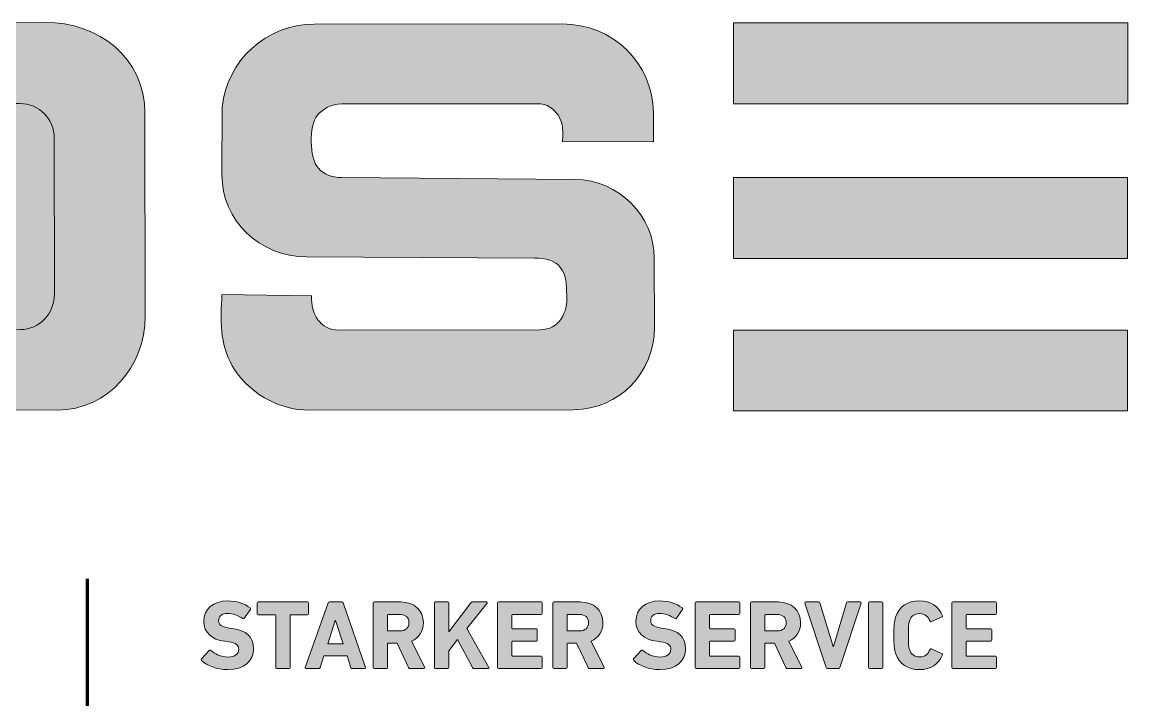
# Model space of a CAD drawing. Header units: millimetres. Extents: x -131 to 438, y 204 to 308.
# Drawn here: x 153.4 to 292.9, y 203.9 to 290.2 of the extents above; entities that cross this region are included whole.
import ezdxf

# ---------------------------------------------------------------- set-up
doc = ezdxf.new("R2010")
doc.units = ezdxf.units.MM
doc.header["$MEASUREMENT"] = 0
doc.layers.add('Ebene 1', color=7, linetype='Continuous', lineweight=0)

# ---------------------------------------------------------------- blocks, each defined once
blk = doc.blocks.new('Block_2')
at = {"layer": 'Ebene 1', "true_color": 0xfc6f07, "transparency": 33554687}
h = blk.add_hatch(color=30, dxfattribs=at)
h.dxf.hatch_style = 2
h.paths.add_polyline_path([(243.13, 290.08), (292.86, 290.07), (292.86, 279.83), (243.13, 279.84)])
h = blk.add_hatch(color=30, dxfattribs=at)
h.dxf.hatch_style = 2
h.paths.add_polyline_path([(243.12, 270.58), (292.82, 270.58), (292.82, 260.36), (243.12, 260.36)])
h = blk.add_hatch(color=30, dxfattribs=at)
h.dxf.hatch_style = 2
h.paths.add_polyline_path([(243.13, 251.31), (292.83, 251.3), (292.82, 241.13), (243.13, 241.14)])
at = {"layer": 'Ebene 1'}
for points in [[(243.13, 290.08), (292.86, 290.07), (292.86, 279.83), (243.13, 279.84)], [(243.12, 270.58), (292.82, 270.58), (292.82, 260.36), (243.12, 260.36)], [(243.13, 251.31), (292.83, 251.3), (292.82, 241.13), (243.13, 241.14)]]:
    blk.add_lwpolyline(points, close=True, dxfattribs=at)
blk = doc.blocks.new('Block_1')
at = {"layer": 'Ebene 1', "true_color": 0x0e1215, "transparency": 33554687}
h = blk.add_hatch(color=168, dxfattribs=at)
h.dxf.hatch_style = 2
edge = h.paths.add_edge_path()
edge.add_spline(control_points=[(157.45, 255.9), (157.45, 255.9), (157.44, 275.53), (157.44, 275.53), (157.44, 277.93), (155.57, 279.89), (153.09, 279.89), (153.09, 279.89), (126.29, 279.88), (126.29, 279.88), (124.32, 279.88), (122.12, 278.2), (122.11, 276.23), (122.11, 276.23), (122.04, 255.74), (122.04, 255.74), (122.03, 253.58), (123.58, 251.43), (125.99, 251.43), (125.99, 251.43), (153.16, 251.38), (153.16, 251.38), (155.59, 251.38), (157.46, 253.43), (157.45, 255.9)], knot_values=[0, 0, 0, 0, 1, 1, 1, 2, 2, 2, 3, 3, 3, 4, 4, 4, 5, 5, 5, 6, 6, 6, 7, 7, 7, 8, 8, 8, 8], degree=3, periodic=0)
edge = h.paths.add_edge_path()
edge.add_spline(control_points=[(168.91, 253.06), (168.92, 246.75), (164.2, 241.24), (157.84, 241.24), (157.84, 241.24), (121.91, 241.27), (121.91, 241.27), (115.83, 241.27), (110.74, 246.48), (110.72, 252.37), (110.72, 252.37), (110.66, 278.2), (110.66, 278.2), (110.64, 284.49), (115.61, 289.9), (122.1, 289.94), (122.1, 289.94), (156.26, 290.12), (156.26, 290.12), (163.03, 290.15), (168.86, 285.66), (168.87, 278.66), (168.87, 278.66), (168.91, 253.06), (168.91, 253.06)], knot_values=[0, 0, 0, 0, 1, 1, 1, 2, 2, 2, 3, 3, 3, 4, 4, 4, 5, 5, 5, 6, 6, 6, 7, 7, 7, 8, 8, 8, 8], degree=3, periodic=0)
h = blk.add_hatch(color=168, dxfattribs=at)
h.dxf.hatch_style = 2
edge = h.paths.add_edge_path()
edge.add_spline(control_points=[(233.14, 251.61), (233.15, 246), (228.72, 241.29), (222.95, 241.28), (222.95, 241.28), (189.64, 241.22), (189.64, 241.22), (185.6, 241.21), (181.8, 243.53), (179.89, 246.82), (178.28, 249.61), (178.41, 252.61), (178.59, 255.79), (178.59, 255.79), (189.9, 255.63), (189.9, 255.63), (189.78, 253.36), (190.97, 251.32), (193.34, 251.32), (193.34, 251.32), (218.69, 251.36), (218.69, 251.36), (221.2, 251.36), (222.22, 253.57), (222.08, 255.75), (222, 257.05), (222.08, 258.17), (221.31, 259.18), (220.59, 260.11), (219.45, 260.4), (218, 260.4), (218, 260.4), (189.25, 260.55), (189.25, 260.55), (183.34, 260.58), (178.56, 265.11), (178.59, 270.92), (178.59, 270.92), (178.63, 279.45), (178.63, 279.45), (179.17, 285.23), (184.15, 289.9), (190.21, 289.91), (190.21, 289.91), (221.49, 289.93), (221.49, 289.93), (227.93, 289.94), (232.98, 284.88), (233.02, 278.73), (233.02, 278.73), (233.04, 275.04), (233.04, 275.04), (233.04, 275.04), (221.49, 275.12), (221.49, 275.12), (222.01, 277.44), (220.78, 279.86), (218.38, 279.86), (218.38, 279.86), (193.69, 279.86), (193.69, 279.86), (192.38, 279.86), (191.23, 279.15), (190.61, 278.4), (189.55, 277.11), (189.58, 273.02), (190.75, 271.73), (191.42, 270.98), (192.43, 270.55), (193.7, 270.54), (193.7, 270.54), (223.14, 270.32), (223.14, 270.32), (228.65, 270.28), (233.12, 265.63), (233.12, 260.43), (233.12, 260.43), (233.14, 251.61), (233.14, 251.61)], knot_values=[0, 0, 0, 0, 1, 1, 1, 2, 2, 2, 3, 3, 3, 4, 4, 4, 5, 5, 5, 6, 6, 6, 7, 7, 7, 8, 8, 8, 9, 9, 9, 10, 10, 10, 11, 11, 11, 12, 12, 12, 13, 13, 13, 14, 14, 14, 15, 15, 15, 16, 16, 16, 17, 17, 17, 18, 18, 18, 19, 19, 19, 20, 20, 20, 21, 21, 21, 22, 22, 22, 23, 23, 23, 24, 24, 24, 25, 25, 25, 26, 26, 26, 26], degree=3, periodic=0)
at = {"layer": 'Ebene 1', "true_color": 0xfdfdfd, "transparency": 33554687}
h = blk.add_hatch(color=7, dxfattribs=at)
h.dxf.hatch_style = 2
edge = h.paths.add_edge_path()
edge.add_spline(control_points=[(157.45, 255.9), (157.46, 253.43), (155.59, 251.38), (153.16, 251.38), (153.16, 251.38), (125.99, 251.43), (125.99, 251.43), (123.58, 251.43), (122.03, 253.58), (122.04, 255.74), (122.04, 255.74), (122.11, 276.23), (122.11, 276.23), (122.12, 278.2), (124.32, 279.88), (126.29, 279.88), (126.29, 279.88), (153.09, 279.89), (153.09, 279.89), (155.57, 279.89), (157.44, 277.93), (157.44, 275.53), (157.44, 275.53), (157.45, 255.9), (157.45, 255.9)], knot_values=[0, 0, 0, 0, 1, 1, 1, 2, 2, 2, 3, 3, 3, 4, 4, 4, 5, 5, 5, 6, 6, 6, 7, 7, 7, 8, 8, 8, 8], degree=3, periodic=0)
at = {"layer": 'Ebene 1'}
for points, knots in [([(168.91, 253.06), (168.92, 246.75), (164.2, 241.24), (157.84, 241.24), (157.84, 241.24), (121.91, 241.27), (121.91, 241.27), (115.83, 241.27), (110.74, 246.48), (110.72, 252.37), (110.72, 252.37), (110.66, 278.2), (110.66, 278.2), (110.64, 284.49), (115.61, 289.9), (122.1, 289.94), (122.1, 289.94), (156.26, 290.12), (156.26, 290.12), (163.03, 290.15), (168.86, 285.66), (168.87, 278.66), (168.87, 278.66), (168.91, 253.06), (168.91, 253.06)], [0, 0, 0, 0, 1, 1, 1, 2, 2, 2, 3, 3, 3, 4, 4, 4, 5, 5, 5, 6, 6, 6, 7, 7, 7, 8, 8, 8, 8]), ([(233.14, 251.61), (233.15, 246), (228.72, 241.29), (222.95, 241.28), (222.95, 241.28), (189.64, 241.22), (189.64, 241.22), (185.6, 241.21), (181.8, 243.53), (179.89, 246.82), (178.28, 249.61), (178.41, 252.61), (178.59, 255.79), (178.59, 255.79), (189.9, 255.63), (189.9, 255.63), (189.78, 253.36), (190.97, 251.32), (193.34, 251.32), (193.34, 251.32), (218.69, 251.36), (218.69, 251.36), (221.2, 251.36), (222.22, 253.57), (222.08, 255.75), (222, 257.05), (222.08, 258.17), (221.31, 259.18), (220.59, 260.11), (219.45, 260.4), (218, 260.4), (218, 260.4), (189.25, 260.55), (189.25, 260.55), (183.34, 260.58), (178.56, 265.11), (178.59, 270.92), (178.59, 270.92), (178.63, 279.45), (178.63, 279.45), (179.17, 285.23), (184.15, 289.9), (190.21, 289.91), (190.21, 289.91), (221.49, 289.93), (221.49, 289.93), (227.93, 289.94), (232.98, 284.88), (233.02, 278.73), (233.02, 278.73), (233.04, 275.04), (233.04, 275.04), (233.04, 275.04), (221.49, 275.12), (221.49, 275.12), (222.01, 277.44), (220.78, 279.86), (218.38, 279.86), (218.38, 279.86), (193.69, 279.86), (193.69, 279.86), (192.38, 279.86), (191.23, 279.15), (190.61, 278.4), (189.55, 277.11), (189.58, 273.02), (190.75, 271.73), (191.42, 270.98), (192.43, 270.55), (193.7, 270.54), (193.7, 270.54), (223.14, 270.32), (223.14, 270.32), (228.65, 270.28), (233.12, 265.63), (233.12, 260.43), (233.12, 260.43), (233.14, 251.61), (233.14, 251.61)], [0, 0, 0, 0, 1, 1, 1, 2, 2, 2, 3, 3, 3, 4, 4, 4, 5, 5, 5, 6, 6, 6, 7, 7, 7, 8, 8, 8, 9, 9, 9, 10, 10, 10, 11, 11, 11, 12, 12, 12, 13, 13, 13, 14, 14, 14, 15, 15, 15, 16, 16, 16, 17, 17, 17, 18, 18, 18, 19, 19, 19, 20, 20, 20, 21, 21, 21, 22, 22, 22, 23, 23, 23, 24, 24, 24, 25, 25, 25, 26, 26, 26, 26]), ([(157.45, 255.9), (157.46, 253.43), (155.59, 251.38), (153.16, 251.38), (153.16, 251.38), (125.99, 251.43), (125.99, 251.43), (123.58, 251.43), (122.03, 253.58), (122.04, 255.74), (122.04, 255.74), (122.11, 276.23), (122.11, 276.23), (122.12, 278.2), (124.32, 279.88), (126.29, 279.88), (126.29, 279.88), (153.09, 279.89), (153.09, 279.89), (155.57, 279.89), (157.44, 277.93), (157.44, 275.53), (157.44, 275.53), (157.45, 255.9), (157.45, 255.9)], [0, 0, 0, 0, 1, 1, 1, 2, 2, 2, 3, 3, 3, 4, 4, 4, 5, 5, 5, 6, 6, 6, 7, 7, 7, 8, 8, 8, 8]), ([(157.45, 255.9), (157.45, 255.9), (157.44, 275.53), (157.44, 275.53), (157.44, 277.93), (155.57, 279.89), (153.09, 279.89), (153.09, 279.89), (126.29, 279.88), (126.29, 279.88), (124.32, 279.88), (122.12, 278.2), (122.11, 276.23), (122.11, 276.23), (122.04, 255.74), (122.04, 255.74), (122.03, 253.58), (123.58, 251.43), (125.99, 251.43), (125.99, 251.43), (153.16, 251.38), (153.16, 251.38), (155.59, 251.38), (157.46, 253.43), (157.45, 255.9)], [0, 0, 0, 0, 1, 1, 1, 2, 2, 2, 3, 3, 3, 4, 4, 4, 5, 5, 5, 6, 6, 6, 7, 7, 7, 8, 8, 8, 8])]:
    blk.add_open_spline(points, degree=3, knots=knots, dxfattribs=at)
blk.add_blockref('Block_2', (0, 0), dxfattribs=at)
blk = doc.blocks.new('Block_0')
at = {"layer": 'Ebene 1'}
blk.add_blockref('Block_1', (0, 0), dxfattribs=at)
blk = doc.blocks.new('Block_9')
at = {"layer": 'Ebene 1', "true_color": 0x000000, "transparency": 33554687}
h = blk.add_hatch(color=18, dxfattribs=at)
h.dxf.hatch_style = 2
edge = h.paths.add_edge_path()
edge.add_spline(control_points=[(176.03, 209.65), (175.98, 209.7), (175.96, 209.78), (176.02, 209.86), (176.02, 209.86), (176.96, 210.93), (176.96, 210.93), (177.01, 210.99), (177.08, 210.99), (177.14, 210.94), (177.7, 210.5), (178.45, 210.08), (179.34, 210.08), (180.22, 210.08), (180.71, 210.49), (180.71, 211.08), (180.71, 211.57), (180.41, 211.88), (179.41, 212.02), (179.41, 212.02), (178.97, 212.08), (178.97, 212.08), (177.27, 212.31), (176.31, 213.12), (176.31, 214.6), (176.31, 216.14), (177.48, 217.17), (179.29, 217.17), (180.4, 217.17), (181.44, 216.83), (182.14, 216.29), (182.22, 216.24), (182.23, 216.19), (182.17, 216.1), (182.17, 216.1), (181.41, 214.98), (181.41, 214.98), (181.36, 214.92), (181.3, 214.91), (181.24, 214.94), (180.6, 215.36), (179.98, 215.59), (179.29, 215.59), (178.55, 215.59), (178.17, 215.2), (178.17, 214.67), (178.17, 214.19), (178.51, 213.88), (179.48, 213.75), (179.48, 213.75), (179.92, 213.68), (179.92, 213.68), (181.65, 213.45), (182.56, 212.66), (182.56, 211.14), (182.56, 209.62), (181.44, 208.5), (179.27, 208.5), (177.96, 208.5), (176.68, 209.02), (176.03, 209.65)], knot_values=[0, 0, 0, 0, 1, 1, 1, 2, 2, 2, 3, 3, 3, 4, 4, 4, 5, 5, 5, 6, 6, 6, 7, 7, 7, 8, 8, 8, 9, 9, 9, 10, 10, 10, 11, 11, 11, 12, 12, 12, 13, 13, 13, 14, 14, 14, 15, 15, 15, 16, 16, 16, 17, 17, 17, 18, 18, 18, 19, 19, 19, 20, 20, 20, 20], degree=3, periodic=0)
h = blk.add_hatch(color=18, dxfattribs=at)
h.dxf.hatch_style = 2
edge = h.paths.add_edge_path()
edge.add_spline(control_points=[(185.49, 208.63), (185.41, 208.63), (185.37, 208.68), (185.37, 208.76), (185.37, 208.76), (185.37, 215.34), (185.37, 215.34), (185.37, 215.39), (185.34, 215.41), (185.29, 215.41), (185.29, 215.41), (183.17, 215.41), (183.17, 215.41), (183.09, 215.41), (183.04, 215.46), (183.04, 215.54), (183.04, 215.54), (183.04, 216.91), (183.04, 216.91), (183.04, 216.98), (183.09, 217.03), (183.17, 217.03), (183.17, 217.03), (189.38, 217.03), (189.38, 217.03), (189.45, 217.03), (189.5, 216.98), (189.5, 216.91), (189.5, 216.91), (189.5, 215.54), (189.5, 215.54), (189.5, 215.46), (189.45, 215.41), (189.38, 215.41), (189.38, 215.41), (187.25, 215.41), (187.25, 215.41), (187.2, 215.41), (187.18, 215.39), (187.18, 215.34), (187.18, 215.34), (187.18, 208.76), (187.18, 208.76), (187.18, 208.68), (187.13, 208.63), (187.06, 208.63), (187.06, 208.63), (185.49, 208.63), (185.49, 208.63)], knot_values=[0, 0, 0, 0, 1, 1, 1, 2, 2, 2, 3, 3, 3, 4, 4, 4, 5, 5, 5, 6, 6, 6, 7, 7, 7, 8, 8, 8, 9, 9, 9, 10, 10, 10, 11, 11, 11, 12, 12, 12, 13, 13, 13, 14, 14, 14, 15, 15, 15, 16, 16, 16, 16], degree=3, periodic=0)
h = blk.add_hatch(color=18, dxfattribs=at)
h.dxf.hatch_style = 2
edge = h.paths.add_edge_path()
edge.add_spline(control_points=[(193.87, 211.77), (193.87, 211.77), (192.92, 214.71), (192.92, 214.71), (192.92, 214.71), (192.88, 214.71), (192.88, 214.71), (192.88, 214.71), (191.93, 211.77), (191.93, 211.77), (191.93, 211.77), (193.87, 211.77), (193.87, 211.77)], knot_values=[0, 0, 0, 0, 1, 1, 1, 2, 2, 2, 3, 3, 3, 4, 4, 4, 4], degree=3, periodic=0)
edge = h.paths.add_edge_path()
edge.add_spline(control_points=[(191.98, 216.91), (192.01, 216.98), (192.06, 217.03), (192.14, 217.03), (192.14, 217.03), (193.7, 217.03), (193.7, 217.03), (193.79, 217.03), (193.84, 216.98), (193.86, 216.91), (193.86, 216.91), (196.7, 208.76), (196.7, 208.76), (196.72, 208.68), (196.7, 208.63), (196.61, 208.63), (196.61, 208.63), (195.01, 208.63), (195.01, 208.63), (194.92, 208.63), (194.87, 208.67), (194.85, 208.76), (194.85, 208.76), (194.37, 210.23), (194.37, 210.23), (194.37, 210.23), (191.43, 210.23), (191.43, 210.23), (191.43, 210.23), (190.96, 208.76), (190.96, 208.76), (190.93, 208.67), (190.88, 208.63), (190.8, 208.63), (190.8, 208.63), (189.18, 208.63), (189.18, 208.63), (189.09, 208.63), (189.07, 208.68), (189.09, 208.76), (189.09, 208.76), (191.98, 216.91), (191.98, 216.91)], knot_values=[0, 0, 0, 0, 1, 1, 1, 2, 2, 2, 3, 3, 3, 4, 4, 4, 5, 5, 5, 6, 6, 6, 7, 7, 7, 8, 8, 8, 9, 9, 9, 10, 10, 10, 11, 11, 11, 12, 12, 12, 13, 13, 13, 14, 14, 14, 14], degree=3, periodic=0)
h = blk.add_hatch(color=18, dxfattribs=at)
h.dxf.hatch_style = 2
edge = h.paths.add_edge_path()
edge.add_spline(control_points=[(202.18, 214.43), (202.18, 215.06), (201.74, 215.46), (201.05, 215.46), (201.05, 215.46), (199.56, 215.46), (199.56, 215.46), (199.51, 215.46), (199.49, 215.44), (199.49, 215.39), (199.49, 215.39), (199.49, 213.45), (199.49, 213.45), (199.49, 213.4), (199.51, 213.38), (199.56, 213.38), (199.56, 213.38), (201.05, 213.38), (201.05, 213.38), (201.74, 213.38), (202.18, 213.78), (202.18, 214.43)], knot_values=[0, 0, 0, 0, 1, 1, 1, 2, 2, 2, 3, 3, 3, 4, 4, 4, 5, 5, 5, 6, 6, 6, 7, 7, 7, 7], degree=3, periodic=0)
edge = h.paths.add_edge_path()
edge.add_spline(control_points=[(202.32, 208.63), (202.21, 208.63), (202.17, 208.67), (202.13, 208.76), (202.13, 208.76), (200.69, 211.83), (200.69, 211.83), (200.69, 211.83), (199.56, 211.83), (199.56, 211.83), (199.51, 211.83), (199.49, 211.81), (199.49, 211.76), (199.49, 211.76), (199.49, 208.76), (199.49, 208.76), (199.49, 208.68), (199.44, 208.63), (199.37, 208.63), (199.37, 208.63), (197.8, 208.63), (197.8, 208.63), (197.72, 208.63), (197.68, 208.68), (197.68, 208.76), (197.68, 208.76), (197.68, 216.91), (197.68, 216.91), (197.68, 216.98), (197.72, 217.03), (197.8, 217.03), (197.8, 217.03), (201.15, 217.03), (201.15, 217.03), (202.86, 217.03), (204, 215.96), (204, 214.43), (204, 213.35), (203.43, 212.5), (202.5, 212.09), (202.5, 212.09), (204.16, 208.78), (204.16, 208.78), (204.19, 208.71), (204.16, 208.63), (204.07, 208.63), (204.07, 208.63), (202.32, 208.63), (202.32, 208.63)], knot_values=[0, 0, 0, 0, 1, 1, 1, 2, 2, 2, 3, 3, 3, 4, 4, 4, 5, 5, 5, 6, 6, 6, 7, 7, 7, 8, 8, 8, 9, 9, 9, 10, 10, 10, 11, 11, 11, 12, 12, 12, 13, 13, 13, 14, 14, 14, 15, 15, 15, 16, 16, 16, 16], degree=3, periodic=0)
h = blk.add_hatch(color=18, dxfattribs=at)
h.dxf.hatch_style = 2
edge = h.paths.add_edge_path()
edge.add_spline(control_points=[(205.38, 216.91), (205.38, 216.98), (205.43, 217.03), (205.5, 217.03), (205.5, 217.03), (207.07, 217.03), (207.07, 217.03), (207.15, 217.03), (207.19, 216.98), (207.19, 216.91), (207.19, 216.91), (207.19, 213.28), (207.19, 213.28), (207.19, 213.28), (209.99, 216.92), (209.99, 216.92), (210.05, 217.01), (210.1, 217.03), (210.2, 217.03), (210.2, 217.03), (211.99, 217.03), (211.99, 217.03), (212.06, 217.03), (212.1, 216.94), (212.04, 216.87), (212.04, 216.87), (209.49, 213.68), (209.49, 213.68), (209.49, 213.68), (212.27, 208.78), (212.27, 208.78), (212.32, 208.7), (212.28, 208.63), (212.2, 208.63), (212.2, 208.63), (210.38, 208.63), (210.38, 208.63), (210.28, 208.63), (210.24, 208.66), (210.2, 208.75), (210.2, 208.75), (208.29, 212.28), (208.29, 212.28), (208.29, 212.28), (207.19, 210.89), (207.19, 210.89), (207.19, 210.89), (207.19, 208.76), (207.19, 208.76), (207.19, 208.68), (207.15, 208.63), (207.07, 208.63), (207.07, 208.63), (205.5, 208.63), (205.5, 208.63), (205.43, 208.63), (205.38, 208.68), (205.38, 208.76), (205.38, 208.76), (205.38, 216.91), (205.38, 216.91)], knot_values=[0, 0, 0, 0, 1, 1, 1, 2, 2, 2, 3, 3, 3, 4, 4, 4, 5, 5, 5, 6, 6, 6, 7, 7, 7, 8, 8, 8, 9, 9, 9, 10, 10, 10, 11, 11, 11, 12, 12, 12, 13, 13, 13, 14, 14, 14, 15, 15, 15, 16, 16, 16, 17, 17, 17, 18, 18, 18, 19, 19, 19, 20, 20, 20, 20], degree=3, periodic=0)
h = blk.add_hatch(color=18, dxfattribs=at)
h.dxf.hatch_style = 2
edge = h.paths.add_edge_path()
edge.add_spline(control_points=[(213.34, 216.91), (213.34, 216.98), (213.39, 217.03), (213.47, 217.03), (213.47, 217.03), (218.85, 217.03), (218.85, 217.03), (218.92, 217.03), (218.97, 216.98), (218.97, 216.91), (218.97, 216.91), (218.97, 215.59), (218.97, 215.59), (218.97, 215.51), (218.92, 215.46), (218.85, 215.46), (218.85, 215.46), (215.23, 215.46), (215.23, 215.46), (215.18, 215.46), (215.16, 215.44), (215.16, 215.39), (215.16, 215.39), (215.16, 213.72), (215.16, 213.72), (215.16, 213.67), (215.18, 213.65), (215.23, 213.65), (215.23, 213.65), (218.25, 213.65), (218.25, 213.65), (218.32, 213.65), (218.37, 213.6), (218.37, 213.52), (218.37, 213.52), (218.37, 212.22), (218.37, 212.22), (218.37, 212.14), (218.32, 212.09), (218.25, 212.09), (218.25, 212.09), (215.23, 212.09), (215.23, 212.09), (215.18, 212.09), (215.16, 212.07), (215.16, 212.02), (215.16, 212.02), (215.16, 210.28), (215.16, 210.28), (215.16, 210.23), (215.18, 210.2), (215.23, 210.2), (215.23, 210.2), (218.85, 210.2), (218.85, 210.2), (218.92, 210.2), (218.97, 210.15), (218.97, 210.08), (218.97, 210.08), (218.97, 208.76), (218.97, 208.76), (218.97, 208.68), (218.92, 208.63), (218.85, 208.63), (218.85, 208.63), (213.47, 208.63), (213.47, 208.63), (213.39, 208.63), (213.34, 208.68), (213.34, 208.76), (213.34, 208.76), (213.34, 216.91), (213.34, 216.91)], knot_values=[0, 0, 0, 0, 1, 1, 1, 2, 2, 2, 3, 3, 3, 4, 4, 4, 5, 5, 5, 6, 6, 6, 7, 7, 7, 8, 8, 8, 9, 9, 9, 10, 10, 10, 11, 11, 11, 12, 12, 12, 13, 13, 13, 14, 14, 14, 15, 15, 15, 16, 16, 16, 17, 17, 17, 18, 18, 18, 19, 19, 19, 20, 20, 20, 21, 21, 21, 22, 22, 22, 23, 23, 23, 24, 24, 24, 24], degree=3, periodic=0)
h = blk.add_hatch(color=18, dxfattribs=at)
h.dxf.hatch_style = 2
edge = h.paths.add_edge_path()
edge.add_spline(control_points=[(224.83, 214.43), (224.83, 215.06), (224.38, 215.46), (223.69, 215.46), (223.69, 215.46), (222.21, 215.46), (222.21, 215.46), (222.16, 215.46), (222.13, 215.44), (222.13, 215.39), (222.13, 215.39), (222.13, 213.45), (222.13, 213.45), (222.13, 213.4), (222.16, 213.38), (222.21, 213.38), (222.21, 213.38), (223.69, 213.38), (223.69, 213.38), (224.38, 213.38), (224.83, 213.78), (224.83, 214.43)], knot_values=[0, 0, 0, 0, 1, 1, 1, 2, 2, 2, 3, 3, 3, 4, 4, 4, 5, 5, 5, 6, 6, 6, 7, 7, 7, 7], degree=3, periodic=0)
edge = h.paths.add_edge_path()
edge.add_spline(control_points=[(224.96, 208.63), (224.85, 208.63), (224.81, 208.67), (224.78, 208.76), (224.78, 208.76), (223.33, 211.83), (223.33, 211.83), (223.33, 211.83), (222.21, 211.83), (222.21, 211.83), (222.16, 211.83), (222.13, 211.81), (222.13, 211.76), (222.13, 211.76), (222.13, 208.76), (222.13, 208.76), (222.13, 208.68), (222.09, 208.63), (222.01, 208.63), (222.01, 208.63), (220.44, 208.63), (220.44, 208.63), (220.37, 208.63), (220.32, 208.68), (220.32, 208.76), (220.32, 208.76), (220.32, 216.91), (220.32, 216.91), (220.32, 216.98), (220.37, 217.03), (220.44, 217.03), (220.44, 217.03), (223.79, 217.03), (223.79, 217.03), (225.51, 217.03), (226.64, 215.96), (226.64, 214.43), (226.64, 213.35), (226.07, 212.5), (225.15, 212.09), (225.15, 212.09), (226.8, 208.78), (226.8, 208.78), (226.84, 208.71), (226.8, 208.63), (226.72, 208.63), (226.72, 208.63), (224.96, 208.63), (224.96, 208.63)], knot_values=[0, 0, 0, 0, 1, 1, 1, 2, 2, 2, 3, 3, 3, 4, 4, 4, 5, 5, 5, 6, 6, 6, 7, 7, 7, 8, 8, 8, 9, 9, 9, 10, 10, 10, 11, 11, 11, 12, 12, 12, 13, 13, 13, 14, 14, 14, 15, 15, 15, 16, 16, 16, 16], degree=3, periodic=0)
h = blk.add_hatch(color=18, dxfattribs=at)
h.dxf.hatch_style = 2
edge = h.paths.add_edge_path()
edge.add_spline(control_points=[(230.53, 209.65), (230.48, 209.7), (230.46, 209.78), (230.52, 209.86), (230.52, 209.86), (231.46, 210.93), (231.46, 210.93), (231.51, 210.99), (231.58, 210.99), (231.64, 210.94), (232.2, 210.5), (232.95, 210.08), (233.84, 210.08), (234.72, 210.08), (235.21, 210.49), (235.21, 211.08), (235.21, 211.57), (234.91, 211.88), (233.91, 212.02), (233.91, 212.02), (233.47, 212.08), (233.47, 212.08), (231.77, 212.31), (230.81, 213.12), (230.81, 214.6), (230.81, 216.14), (231.98, 217.17), (233.79, 217.17), (234.9, 217.17), (235.94, 216.83), (236.64, 216.29), (236.72, 216.24), (236.73, 216.19), (236.67, 216.1), (236.67, 216.1), (235.91, 214.98), (235.91, 214.98), (235.87, 214.92), (235.8, 214.91), (235.74, 214.94), (235.1, 215.36), (234.48, 215.59), (233.79, 215.59), (233.05, 215.59), (232.67, 215.2), (232.67, 214.67), (232.67, 214.19), (233.01, 213.88), (233.98, 213.75), (233.98, 213.75), (234.42, 213.68), (234.42, 213.68), (236.15, 213.45), (237.06, 212.66), (237.06, 211.14), (237.06, 209.62), (235.94, 208.5), (233.77, 208.5), (232.46, 208.5), (231.18, 209.02), (230.53, 209.65)], knot_values=[0, 0, 0, 0, 1, 1, 1, 2, 2, 2, 3, 3, 3, 4, 4, 4, 5, 5, 5, 6, 6, 6, 7, 7, 7, 8, 8, 8, 9, 9, 9, 10, 10, 10, 11, 11, 11, 12, 12, 12, 13, 13, 13, 14, 14, 14, 15, 15, 15, 16, 16, 16, 17, 17, 17, 18, 18, 18, 19, 19, 19, 20, 20, 20, 20], degree=3, periodic=0)
h = blk.add_hatch(color=18, dxfattribs=at)
h.dxf.hatch_style = 2
edge = h.paths.add_edge_path()
edge.add_spline(control_points=[(238.28, 216.91), (238.28, 216.98), (238.33, 217.03), (238.41, 217.03), (238.41, 217.03), (243.79, 217.03), (243.79, 217.03), (243.87, 217.03), (243.92, 216.98), (243.92, 216.91), (243.92, 216.91), (243.92, 215.59), (243.92, 215.59), (243.92, 215.51), (243.87, 215.46), (243.79, 215.46), (243.79, 215.46), (240.17, 215.46), (240.17, 215.46), (240.12, 215.46), (240.1, 215.44), (240.1, 215.39), (240.1, 215.39), (240.1, 213.72), (240.1, 213.72), (240.1, 213.67), (240.12, 213.65), (240.17, 213.65), (240.17, 213.65), (243.19, 213.65), (243.19, 213.65), (243.26, 213.65), (243.31, 213.6), (243.31, 213.52), (243.31, 213.52), (243.31, 212.22), (243.31, 212.22), (243.31, 212.14), (243.26, 212.09), (243.19, 212.09), (243.19, 212.09), (240.17, 212.09), (240.17, 212.09), (240.12, 212.09), (240.1, 212.07), (240.1, 212.02), (240.1, 212.02), (240.1, 210.28), (240.1, 210.28), (240.1, 210.23), (240.12, 210.2), (240.17, 210.2), (240.17, 210.2), (243.79, 210.2), (243.79, 210.2), (243.87, 210.2), (243.92, 210.15), (243.92, 210.08), (243.92, 210.08), (243.92, 208.76), (243.92, 208.76), (243.92, 208.68), (243.87, 208.63), (243.79, 208.63), (243.79, 208.63), (238.41, 208.63), (238.41, 208.63), (238.33, 208.63), (238.28, 208.68), (238.28, 208.76), (238.28, 208.76), (238.28, 216.91), (238.28, 216.91)], knot_values=[0, 0, 0, 0, 1, 1, 1, 2, 2, 2, 3, 3, 3, 4, 4, 4, 5, 5, 5, 6, 6, 6, 7, 7, 7, 8, 8, 8, 9, 9, 9, 10, 10, 10, 11, 11, 11, 12, 12, 12, 13, 13, 13, 14, 14, 14, 15, 15, 15, 16, 16, 16, 17, 17, 17, 18, 18, 18, 19, 19, 19, 20, 20, 20, 21, 21, 21, 22, 22, 22, 23, 23, 23, 24, 24, 24, 24], degree=3, periodic=0)
h = blk.add_hatch(color=18, dxfattribs=at)
h.dxf.hatch_style = 2
edge = h.paths.add_edge_path()
edge.add_spline(control_points=[(249.77, 214.43), (249.77, 215.06), (249.32, 215.46), (248.63, 215.46), (248.63, 215.46), (247.15, 215.46), (247.15, 215.46), (247.1, 215.46), (247.08, 215.44), (247.08, 215.39), (247.08, 215.39), (247.08, 213.45), (247.08, 213.45), (247.08, 213.4), (247.1, 213.38), (247.15, 213.38), (247.15, 213.38), (248.63, 213.38), (248.63, 213.38), (249.32, 213.38), (249.77, 213.78), (249.77, 214.43)], knot_values=[0, 0, 0, 0, 1, 1, 1, 2, 2, 2, 3, 3, 3, 4, 4, 4, 5, 5, 5, 6, 6, 6, 7, 7, 7, 7], degree=3, periodic=0)
edge = h.paths.add_edge_path()
edge.add_spline(control_points=[(249.9, 208.63), (249.79, 208.63), (249.76, 208.67), (249.72, 208.76), (249.72, 208.76), (248.27, 211.83), (248.27, 211.83), (248.27, 211.83), (247.15, 211.83), (247.15, 211.83), (247.1, 211.83), (247.08, 211.81), (247.08, 211.76), (247.08, 211.76), (247.08, 208.76), (247.08, 208.76), (247.08, 208.68), (247.03, 208.63), (246.95, 208.63), (246.95, 208.63), (245.38, 208.63), (245.38, 208.63), (245.31, 208.63), (245.26, 208.68), (245.26, 208.76), (245.26, 208.76), (245.26, 216.91), (245.26, 216.91), (245.26, 216.98), (245.31, 217.03), (245.38, 217.03), (245.38, 217.03), (248.73, 217.03), (248.73, 217.03), (250.45, 217.03), (251.58, 215.96), (251.58, 214.43), (251.58, 213.35), (251.01, 212.5), (250.09, 212.09), (250.09, 212.09), (251.74, 208.78), (251.74, 208.78), (251.78, 208.71), (251.74, 208.63), (251.66, 208.63), (251.66, 208.63), (249.9, 208.63), (249.9, 208.63)], knot_values=[0, 0, 0, 0, 1, 1, 1, 2, 2, 2, 3, 3, 3, 4, 4, 4, 5, 5, 5, 6, 6, 6, 7, 7, 7, 8, 8, 8, 9, 9, 9, 10, 10, 10, 11, 11, 11, 12, 12, 12, 13, 13, 13, 14, 14, 14, 15, 15, 15, 16, 16, 16, 16], degree=3, periodic=0)
h = blk.add_hatch(color=18, dxfattribs=at)
h.dxf.hatch_style = 2
edge = h.paths.add_edge_path()
edge.add_spline(control_points=[(254.95, 208.63), (254.87, 208.63), (254.82, 208.68), (254.79, 208.76), (254.79, 208.76), (252.13, 216.89), (252.13, 216.89), (252.1, 216.98), (252.15, 217.03), (252.24, 217.03), (252.24, 217.03), (253.84, 217.03), (253.84, 217.03), (253.93, 217.03), (253.98, 216.99), (254, 216.91), (254, 216.91), (255.68, 211.4), (255.68, 211.4), (255.68, 211.4), (255.72, 211.4), (255.72, 211.4), (255.72, 211.4), (257.35, 216.91), (257.35, 216.91), (257.37, 216.99), (257.42, 217.03), (257.51, 217.03), (257.51, 217.03), (259.1, 217.03), (259.1, 217.03), (259.18, 217.03), (259.23, 216.98), (259.2, 216.89), (259.2, 216.89), (256.53, 208.76), (256.53, 208.76), (256.51, 208.68), (256.46, 208.63), (256.39, 208.63), (256.39, 208.63), (254.95, 208.63), (254.95, 208.63)], knot_values=[0, 0, 0, 0, 1, 1, 1, 2, 2, 2, 3, 3, 3, 4, 4, 4, 5, 5, 5, 6, 6, 6, 7, 7, 7, 8, 8, 8, 9, 9, 9, 10, 10, 10, 11, 11, 11, 12, 12, 12, 13, 13, 13, 14, 14, 14, 14], degree=3, periodic=0)
h = blk.add_hatch(color=18, dxfattribs=at)
h.dxf.hatch_style = 2
edge = h.paths.add_edge_path()
edge.add_spline(control_points=[(260.14, 216.91), (260.14, 216.98), (260.19, 217.03), (260.26, 217.03), (260.26, 217.03), (261.83, 217.03), (261.83, 217.03), (261.9, 217.03), (261.95, 216.98), (261.95, 216.91), (261.95, 216.91), (261.95, 208.76), (261.95, 208.76), (261.95, 208.68), (261.9, 208.63), (261.83, 208.63), (261.83, 208.63), (260.26, 208.63), (260.26, 208.63), (260.19, 208.63), (260.14, 208.68), (260.14, 208.76), (260.14, 208.76), (260.14, 216.91), (260.14, 216.91)], knot_values=[0, 0, 0, 0, 1, 1, 1, 2, 2, 2, 3, 3, 3, 4, 4, 4, 5, 5, 5, 6, 6, 6, 7, 7, 7, 8, 8, 8, 8], degree=3, periodic=0)
h = blk.add_hatch(color=18, dxfattribs=at)
h.dxf.hatch_style = 2
edge = h.paths.add_edge_path()
edge.add_spline(control_points=[(263.34, 212.83), (263.34, 214.13), (263.39, 214.56), (263.57, 215.1), (264.02, 216.48), (265.09, 217.17), (266.56, 217.17), (267.98, 217.17), (269.02, 216.48), (269.49, 215.3), (269.52, 215.24), (269.5, 215.18), (269.42, 215.15), (269.42, 215.15), (268.08, 214.55), (268.08, 214.55), (268, 214.51), (267.94, 214.54), (267.91, 214.61), (267.67, 215.15), (267.28, 215.56), (266.57, 215.56), (265.92, 215.56), (265.5, 215.22), (265.31, 214.64), (265.21, 214.33), (265.18, 214.03), (265.18, 212.83), (265.18, 211.63), (265.21, 211.34), (265.31, 211.03), (265.5, 210.45), (265.92, 210.1), (266.57, 210.1), (267.28, 210.1), (267.67, 210.51), (267.91, 211.05), (267.94, 211.13), (268, 211.15), (268.08, 211.12), (268.08, 211.12), (269.42, 210.51), (269.42, 210.51), (269.5, 210.49), (269.52, 210.42), (269.49, 210.36), (269.02, 209.19), (267.98, 208.5), (266.56, 208.5), (265.09, 208.5), (264.02, 209.19), (263.57, 210.56), (263.39, 211.1), (263.34, 211.54), (263.34, 212.83)], knot_values=[0, 0, 0, 0, 1, 1, 1, 2, 2, 2, 3, 3, 3, 4, 4, 4, 5, 5, 5, 6, 6, 6, 7, 7, 7, 8, 8, 8, 9, 9, 9, 10, 10, 10, 11, 11, 11, 12, 12, 12, 13, 13, 13, 14, 14, 14, 15, 15, 15, 16, 16, 16, 17, 17, 17, 18, 18, 18, 18], degree=3, periodic=0)
h = blk.add_hatch(color=18, dxfattribs=at)
h.dxf.hatch_style = 2
edge = h.paths.add_edge_path()
edge.add_spline(control_points=[(270.66, 216.91), (270.66, 216.98), (270.71, 217.03), (270.78, 217.03), (270.78, 217.03), (276.17, 217.03), (276.17, 217.03), (276.24, 217.03), (276.29, 216.98), (276.29, 216.91), (276.29, 216.91), (276.29, 215.59), (276.29, 215.59), (276.29, 215.51), (276.24, 215.46), (276.17, 215.46), (276.17, 215.46), (272.55, 215.46), (272.55, 215.46), (272.5, 215.46), (272.47, 215.44), (272.47, 215.39), (272.47, 215.39), (272.47, 213.72), (272.47, 213.72), (272.47, 213.67), (272.5, 213.65), (272.55, 213.65), (272.55, 213.65), (275.56, 213.65), (275.56, 213.65), (275.63, 213.65), (275.68, 213.6), (275.68, 213.52), (275.68, 213.52), (275.68, 212.22), (275.68, 212.22), (275.68, 212.14), (275.63, 212.09), (275.56, 212.09), (275.56, 212.09), (272.55, 212.09), (272.55, 212.09), (272.5, 212.09), (272.47, 212.07), (272.47, 212.02), (272.47, 212.02), (272.47, 210.28), (272.47, 210.28), (272.47, 210.23), (272.5, 210.2), (272.55, 210.2), (272.55, 210.2), (276.17, 210.2), (276.17, 210.2), (276.24, 210.2), (276.29, 210.15), (276.29, 210.08), (276.29, 210.08), (276.29, 208.76), (276.29, 208.76), (276.29, 208.68), (276.24, 208.63), (276.17, 208.63), (276.17, 208.63), (270.78, 208.63), (270.78, 208.63), (270.71, 208.63), (270.66, 208.68), (270.66, 208.76), (270.66, 208.76), (270.66, 216.91), (270.66, 216.91)], knot_values=[0, 0, 0, 0, 1, 1, 1, 2, 2, 2, 3, 3, 3, 4, 4, 4, 5, 5, 5, 6, 6, 6, 7, 7, 7, 8, 8, 8, 9, 9, 9, 10, 10, 10, 11, 11, 11, 12, 12, 12, 13, 13, 13, 14, 14, 14, 15, 15, 15, 16, 16, 16, 17, 17, 17, 18, 18, 18, 19, 19, 19, 20, 20, 20, 21, 21, 21, 22, 22, 22, 23, 23, 23, 24, 24, 24, 24], degree=3, periodic=0)
at = {"layer": 'Ebene 1'}
for points, knots in [([(176.03, 209.65), (175.98, 209.7), (175.96, 209.78), (176.02, 209.86), (176.02, 209.86), (176.96, 210.93), (176.96, 210.93), (177.01, 210.99), (177.08, 210.99), (177.14, 210.94), (177.7, 210.5), (178.45, 210.08), (179.34, 210.08), (180.22, 210.08), (180.71, 210.49), (180.71, 211.08), (180.71, 211.57), (180.41, 211.88), (179.41, 212.02), (179.41, 212.02), (178.97, 212.08), (178.97, 212.08), (177.27, 212.31), (176.31, 213.12), (176.31, 214.6), (176.31, 216.14), (177.48, 217.17), (179.29, 217.17), (180.4, 217.17), (181.44, 216.83), (182.14, 216.29), (182.22, 216.24), (182.23, 216.19), (182.17, 216.1), (182.17, 216.1), (181.41, 214.98), (181.41, 214.98), (181.36, 214.92), (181.3, 214.91), (181.24, 214.94), (180.6, 215.36), (179.98, 215.59), (179.29, 215.59), (178.55, 215.59), (178.17, 215.2), (178.17, 214.67), (178.17, 214.19), (178.51, 213.88), (179.48, 213.75), (179.48, 213.75), (179.92, 213.68), (179.92, 213.68), (181.65, 213.45), (182.56, 212.66), (182.56, 211.14), (182.56, 209.62), (181.44, 208.5), (179.27, 208.5), (177.96, 208.5), (176.68, 209.02), (176.03, 209.65)], [0, 0, 0, 0, 1, 1, 1, 2, 2, 2, 3, 3, 3, 4, 4, 4, 5, 5, 5, 6, 6, 6, 7, 7, 7, 8, 8, 8, 9, 9, 9, 10, 10, 10, 11, 11, 11, 12, 12, 12, 13, 13, 13, 14, 14, 14, 15, 15, 15, 16, 16, 16, 17, 17, 17, 18, 18, 18, 19, 19, 19, 20, 20, 20, 20]), ([(185.49, 208.63), (185.41, 208.63), (185.37, 208.68), (185.37, 208.76), (185.37, 208.76), (185.37, 215.34), (185.37, 215.34), (185.37, 215.39), (185.34, 215.41), (185.29, 215.41), (185.29, 215.41), (183.17, 215.41), (183.17, 215.41), (183.09, 215.41), (183.04, 215.46), (183.04, 215.54), (183.04, 215.54), (183.04, 216.91), (183.04, 216.91), (183.04, 216.98), (183.09, 217.03), (183.17, 217.03), (183.17, 217.03), (189.38, 217.03), (189.38, 217.03), (189.45, 217.03), (189.5, 216.98), (189.5, 216.91), (189.5, 216.91), (189.5, 215.54), (189.5, 215.54), (189.5, 215.46), (189.45, 215.41), (189.38, 215.41), (189.38, 215.41), (187.25, 215.41), (187.25, 215.41), (187.2, 215.41), (187.18, 215.39), (187.18, 215.34), (187.18, 215.34), (187.18, 208.76), (187.18, 208.76), (187.18, 208.68), (187.13, 208.63), (187.06, 208.63), (187.06, 208.63), (185.49, 208.63), (185.49, 208.63)], [0, 0, 0, 0, 1, 1, 1, 2, 2, 2, 3, 3, 3, 4, 4, 4, 5, 5, 5, 6, 6, 6, 7, 7, 7, 8, 8, 8, 9, 9, 9, 10, 10, 10, 11, 11, 11, 12, 12, 12, 13, 13, 13, 14, 14, 14, 15, 15, 15, 16, 16, 16, 16]), ([(191.98, 216.91), (192.01, 216.98), (192.06, 217.03), (192.14, 217.03), (192.14, 217.03), (193.7, 217.03), (193.7, 217.03), (193.79, 217.03), (193.84, 216.98), (193.86, 216.91), (193.86, 216.91), (196.7, 208.76), (196.7, 208.76), (196.72, 208.68), (196.7, 208.63), (196.61, 208.63), (196.61, 208.63), (195.01, 208.63), (195.01, 208.63), (194.92, 208.63), (194.87, 208.67), (194.85, 208.76), (194.85, 208.76), (194.37, 210.23), (194.37, 210.23), (194.37, 210.23), (191.43, 210.23), (191.43, 210.23), (191.43, 210.23), (190.96, 208.76), (190.96, 208.76), (190.93, 208.67), (190.88, 208.63), (190.8, 208.63), (190.8, 208.63), (189.18, 208.63), (189.18, 208.63), (189.09, 208.63), (189.07, 208.68), (189.09, 208.76), (189.09, 208.76), (191.98, 216.91), (191.98, 216.91)], [0, 0, 0, 0, 1, 1, 1, 2, 2, 2, 3, 3, 3, 4, 4, 4, 5, 5, 5, 6, 6, 6, 7, 7, 7, 8, 8, 8, 9, 9, 9, 10, 10, 10, 11, 11, 11, 12, 12, 12, 13, 13, 13, 14, 14, 14, 14]), ([(202.32, 208.63), (202.21, 208.63), (202.17, 208.67), (202.13, 208.76), (202.13, 208.76), (200.69, 211.83), (200.69, 211.83), (200.69, 211.83), (199.56, 211.83), (199.56, 211.83), (199.51, 211.83), (199.49, 211.81), (199.49, 211.76), (199.49, 211.76), (199.49, 208.76), (199.49, 208.76), (199.49, 208.68), (199.44, 208.63), (199.37, 208.63), (199.37, 208.63), (197.8, 208.63), (197.8, 208.63), (197.72, 208.63), (197.68, 208.68), (197.68, 208.76), (197.68, 208.76), (197.68, 216.91), (197.68, 216.91), (197.68, 216.98), (197.72, 217.03), (197.8, 217.03), (197.8, 217.03), (201.15, 217.03), (201.15, 217.03), (202.86, 217.03), (204, 215.96), (204, 214.43), (204, 213.35), (203.43, 212.5), (202.5, 212.09), (202.5, 212.09), (204.16, 208.78), (204.16, 208.78), (204.19, 208.71), (204.16, 208.63), (204.07, 208.63), (204.07, 208.63), (202.32, 208.63), (202.32, 208.63)], [0, 0, 0, 0, 1, 1, 1, 2, 2, 2, 3, 3, 3, 4, 4, 4, 5, 5, 5, 6, 6, 6, 7, 7, 7, 8, 8, 8, 9, 9, 9, 10, 10, 10, 11, 11, 11, 12, 12, 12, 13, 13, 13, 14, 14, 14, 15, 15, 15, 16, 16, 16, 16]), ([(205.38, 216.91), (205.38, 216.98), (205.43, 217.03), (205.5, 217.03), (205.5, 217.03), (207.07, 217.03), (207.07, 217.03), (207.15, 217.03), (207.19, 216.98), (207.19, 216.91), (207.19, 216.91), (207.19, 213.28), (207.19, 213.28), (207.19, 213.28), (209.99, 216.92), (209.99, 216.92), (210.05, 217.01), (210.1, 217.03), (210.2, 217.03), (210.2, 217.03), (211.99, 217.03), (211.99, 217.03), (212.06, 217.03), (212.1, 216.94), (212.04, 216.87), (212.04, 216.87), (209.49, 213.68), (209.49, 213.68), (209.49, 213.68), (212.27, 208.78), (212.27, 208.78), (212.32, 208.7), (212.28, 208.63), (212.2, 208.63), (212.2, 208.63), (210.38, 208.63), (210.38, 208.63), (210.28, 208.63), (210.24, 208.66), (210.2, 208.75), (210.2, 208.75), (208.29, 212.28), (208.29, 212.28), (208.29, 212.28), (207.19, 210.89), (207.19, 210.89), (207.19, 210.89), (207.19, 208.76), (207.19, 208.76), (207.19, 208.68), (207.15, 208.63), (207.07, 208.63), (207.07, 208.63), (205.5, 208.63), (205.5, 208.63), (205.43, 208.63), (205.38, 208.68), (205.38, 208.76), (205.38, 208.76), (205.38, 216.91), (205.38, 216.91)], [0, 0, 0, 0, 1, 1, 1, 2, 2, 2, 3, 3, 3, 4, 4, 4, 5, 5, 5, 6, 6, 6, 7, 7, 7, 8, 8, 8, 9, 9, 9, 10, 10, 10, 11, 11, 11, 12, 12, 12, 13, 13, 13, 14, 14, 14, 15, 15, 15, 16, 16, 16, 17, 17, 17, 18, 18, 18, 19, 19, 19, 20, 20, 20, 20]), ([(213.34, 216.91), (213.34, 216.98), (213.39, 217.03), (213.47, 217.03), (213.47, 217.03), (218.85, 217.03), (218.85, 217.03), (218.92, 217.03), (218.97, 216.98), (218.97, 216.91), (218.97, 216.91), (218.97, 215.59), (218.97, 215.59), (218.97, 215.51), (218.92, 215.46), (218.85, 215.46), (218.85, 215.46), (215.23, 215.46), (215.23, 215.46), (215.18, 215.46), (215.16, 215.44), (215.16, 215.39), (215.16, 215.39), (215.16, 213.72), (215.16, 213.72), (215.16, 213.67), (215.18, 213.65), (215.23, 213.65), (215.23, 213.65), (218.25, 213.65), (218.25, 213.65), (218.32, 213.65), (218.37, 213.6), (218.37, 213.52), (218.37, 213.52), (218.37, 212.22), (218.37, 212.22), (218.37, 212.14), (218.32, 212.09), (218.25, 212.09), (218.25, 212.09), (215.23, 212.09), (215.23, 212.09), (215.18, 212.09), (215.16, 212.07), (215.16, 212.02), (215.16, 212.02), (215.16, 210.28), (215.16, 210.28), (215.16, 210.23), (215.18, 210.2), (215.23, 210.2), (215.23, 210.2), (218.85, 210.2), (218.85, 210.2), (218.92, 210.2), (218.97, 210.15), (218.97, 210.08), (218.97, 210.08), (218.97, 208.76), (218.97, 208.76), (218.97, 208.68), (218.92, 208.63), (218.85, 208.63), (218.85, 208.63), (213.47, 208.63), (213.47, 208.63), (213.39, 208.63), (213.34, 208.68), (213.34, 208.76), (213.34, 208.76), (213.34, 216.91), (213.34, 216.91)], [0, 0, 0, 0, 1, 1, 1, 2, 2, 2, 3, 3, 3, 4, 4, 4, 5, 5, 5, 6, 6, 6, 7, 7, 7, 8, 8, 8, 9, 9, 9, 10, 10, 10, 11, 11, 11, 12, 12, 12, 13, 13, 13, 14, 14, 14, 15, 15, 15, 16, 16, 16, 17, 17, 17, 18, 18, 18, 19, 19, 19, 20, 20, 20, 21, 21, 21, 22, 22, 22, 23, 23, 23, 24, 24, 24, 24]), ([(224.96, 208.63), (224.85, 208.63), (224.81, 208.67), (224.78, 208.76), (224.78, 208.76), (223.33, 211.83), (223.33, 211.83), (223.33, 211.83), (222.21, 211.83), (222.21, 211.83), (222.16, 211.83), (222.13, 211.81), (222.13, 211.76), (222.13, 211.76), (222.13, 208.76), (222.13, 208.76), (222.13, 208.68), (222.09, 208.63), (222.01, 208.63), (222.01, 208.63), (220.44, 208.63), (220.44, 208.63), (220.37, 208.63), (220.32, 208.68), (220.32, 208.76), (220.32, 208.76), (220.32, 216.91), (220.32, 216.91), (220.32, 216.98), (220.37, 217.03), (220.44, 217.03), (220.44, 217.03), (223.79, 217.03), (223.79, 217.03), (225.51, 217.03), (226.64, 215.96), (226.64, 214.43), (226.64, 213.35), (226.07, 212.5), (225.15, 212.09), (225.15, 212.09), (226.8, 208.78), (226.8, 208.78), (226.84, 208.71), (226.8, 208.63), (226.72, 208.63), (226.72, 208.63), (224.96, 208.63), (224.96, 208.63)], [0, 0, 0, 0, 1, 1, 1, 2, 2, 2, 3, 3, 3, 4, 4, 4, 5, 5, 5, 6, 6, 6, 7, 7, 7, 8, 8, 8, 9, 9, 9, 10, 10, 10, 11, 11, 11, 12, 12, 12, 13, 13, 13, 14, 14, 14, 15, 15, 15, 16, 16, 16, 16]), ([(230.53, 209.65), (230.48, 209.7), (230.46, 209.78), (230.52, 209.86), (230.52, 209.86), (231.46, 210.93), (231.46, 210.93), (231.51, 210.99), (231.58, 210.99), (231.64, 210.94), (232.2, 210.5), (232.95, 210.08), (233.84, 210.08), (234.72, 210.08), (235.21, 210.49), (235.21, 211.08), (235.21, 211.57), (234.91, 211.88), (233.91, 212.02), (233.91, 212.02), (233.47, 212.08), (233.47, 212.08), (231.77, 212.31), (230.81, 213.12), (230.81, 214.6), (230.81, 216.14), (231.98, 217.17), (233.79, 217.17), (234.9, 217.17), (235.94, 216.83), (236.64, 216.29), (236.72, 216.24), (236.73, 216.19), (236.67, 216.1), (236.67, 216.1), (235.91, 214.98), (235.91, 214.98), (235.87, 214.92), (235.8, 214.91), (235.74, 214.94), (235.1, 215.36), (234.48, 215.59), (233.79, 215.59), (233.05, 215.59), (232.67, 215.2), (232.67, 214.67), (232.67, 214.19), (233.01, 213.88), (233.98, 213.75), (233.98, 213.75), (234.42, 213.68), (234.42, 213.68), (236.15, 213.45), (237.06, 212.66), (237.06, 211.14), (237.06, 209.62), (235.94, 208.5), (233.77, 208.5), (232.46, 208.5), (231.18, 209.02), (230.53, 209.65)], [0, 0, 0, 0, 1, 1, 1, 2, 2, 2, 3, 3, 3, 4, 4, 4, 5, 5, 5, 6, 6, 6, 7, 7, 7, 8, 8, 8, 9, 9, 9, 10, 10, 10, 11, 11, 11, 12, 12, 12, 13, 13, 13, 14, 14, 14, 15, 15, 15, 16, 16, 16, 17, 17, 17, 18, 18, 18, 19, 19, 19, 20, 20, 20, 20]), ([(238.28, 216.91), (238.28, 216.98), (238.33, 217.03), (238.41, 217.03), (238.41, 217.03), (243.79, 217.03), (243.79, 217.03), (243.87, 217.03), (243.92, 216.98), (243.92, 216.91), (243.92, 216.91), (243.92, 215.59), (243.92, 215.59), (243.92, 215.51), (243.87, 215.46), (243.79, 215.46), (243.79, 215.46), (240.17, 215.46), (240.17, 215.46), (240.12, 215.46), (240.1, 215.44), (240.1, 215.39), (240.1, 215.39), (240.1, 213.72), (240.1, 213.72), (240.1, 213.67), (240.12, 213.65), (240.17, 213.65), (240.17, 213.65), (243.19, 213.65), (243.19, 213.65), (243.26, 213.65), (243.31, 213.6), (243.31, 213.52), (243.31, 213.52), (243.31, 212.22), (243.31, 212.22), (243.31, 212.14), (243.26, 212.09), (243.19, 212.09), (243.19, 212.09), (240.17, 212.09), (240.17, 212.09), (240.12, 212.09), (240.1, 212.07), (240.1, 212.02), (240.1, 212.02), (240.1, 210.28), (240.1, 210.28), (240.1, 210.23), (240.12, 210.2), (240.17, 210.2), (240.17, 210.2), (243.79, 210.2), (243.79, 210.2), (243.87, 210.2), (243.92, 210.15), (243.92, 210.08), (243.92, 210.08), (243.92, 208.76), (243.92, 208.76), (243.92, 208.68), (243.87, 208.63), (243.79, 208.63), (243.79, 208.63), (238.41, 208.63), (238.41, 208.63), (238.33, 208.63), (238.28, 208.68), (238.28, 208.76), (238.28, 208.76), (238.28, 216.91), (238.28, 216.91)], [0, 0, 0, 0, 1, 1, 1, 2, 2, 2, 3, 3, 3, 4, 4, 4, 5, 5, 5, 6, 6, 6, 7, 7, 7, 8, 8, 8, 9, 9, 9, 10, 10, 10, 11, 11, 11, 12, 12, 12, 13, 13, 13, 14, 14, 14, 15, 15, 15, 16, 16, 16, 17, 17, 17, 18, 18, 18, 19, 19, 19, 20, 20, 20, 21, 21, 21, 22, 22, 22, 23, 23, 23, 24, 24, 24, 24]), ([(249.9, 208.63), (249.79, 208.63), (249.76, 208.67), (249.72, 208.76), (249.72, 208.76), (248.27, 211.83), (248.27, 211.83), (248.27, 211.83), (247.15, 211.83), (247.15, 211.83), (247.1, 211.83), (247.08, 211.81), (247.08, 211.76), (247.08, 211.76), (247.08, 208.76), (247.08, 208.76), (247.08, 208.68), (247.03, 208.63), (246.95, 208.63), (246.95, 208.63), (245.38, 208.63), (245.38, 208.63), (245.31, 208.63), (245.26, 208.68), (245.26, 208.76), (245.26, 208.76), (245.26, 216.91), (245.26, 216.91), (245.26, 216.98), (245.31, 217.03), (245.38, 217.03), (245.38, 217.03), (248.73, 217.03), (248.73, 217.03), (250.45, 217.03), (251.58, 215.96), (251.58, 214.43), (251.58, 213.35), (251.01, 212.5), (250.09, 212.09), (250.09, 212.09), (251.74, 208.78), (251.74, 208.78), (251.78, 208.71), (251.74, 208.63), (251.66, 208.63), (251.66, 208.63), (249.9, 208.63), (249.9, 208.63)], [0, 0, 0, 0, 1, 1, 1, 2, 2, 2, 3, 3, 3, 4, 4, 4, 5, 5, 5, 6, 6, 6, 7, 7, 7, 8, 8, 8, 9, 9, 9, 10, 10, 10, 11, 11, 11, 12, 12, 12, 13, 13, 13, 14, 14, 14, 15, 15, 15, 16, 16, 16, 16]), ([(254.95, 208.63), (254.87, 208.63), (254.82, 208.68), (254.79, 208.76), (254.79, 208.76), (252.13, 216.89), (252.13, 216.89), (252.1, 216.98), (252.15, 217.03), (252.24, 217.03), (252.24, 217.03), (253.84, 217.03), (253.84, 217.03), (253.93, 217.03), (253.98, 216.99), (254, 216.91), (254, 216.91), (255.68, 211.4), (255.68, 211.4), (255.68, 211.4), (255.72, 211.4), (255.72, 211.4), (255.72, 211.4), (257.35, 216.91), (257.35, 216.91), (257.37, 216.99), (257.42, 217.03), (257.51, 217.03), (257.51, 217.03), (259.1, 217.03), (259.1, 217.03), (259.18, 217.03), (259.23, 216.98), (259.2, 216.89), (259.2, 216.89), (256.53, 208.76), (256.53, 208.76), (256.51, 208.68), (256.46, 208.63), (256.39, 208.63), (256.39, 208.63), (254.95, 208.63), (254.95, 208.63)], [0, 0, 0, 0, 1, 1, 1, 2, 2, 2, 3, 3, 3, 4, 4, 4, 5, 5, 5, 6, 6, 6, 7, 7, 7, 8, 8, 8, 9, 9, 9, 10, 10, 10, 11, 11, 11, 12, 12, 12, 13, 13, 13, 14, 14, 14, 14]), ([(260.14, 216.91), (260.14, 216.98), (260.19, 217.03), (260.26, 217.03), (260.26, 217.03), (261.83, 217.03), (261.83, 217.03), (261.9, 217.03), (261.95, 216.98), (261.95, 216.91), (261.95, 216.91), (261.95, 208.76), (261.95, 208.76), (261.95, 208.68), (261.9, 208.63), (261.83, 208.63), (261.83, 208.63), (260.26, 208.63), (260.26, 208.63), (260.19, 208.63), (260.14, 208.68), (260.14, 208.76), (260.14, 208.76), (260.14, 216.91), (260.14, 216.91)], [0, 0, 0, 0, 1, 1, 1, 2, 2, 2, 3, 3, 3, 4, 4, 4, 5, 5, 5, 6, 6, 6, 7, 7, 7, 8, 8, 8, 8]), ([(263.34, 212.83), (263.34, 214.13), (263.39, 214.56), (263.57, 215.1), (264.02, 216.48), (265.09, 217.17), (266.56, 217.17), (267.98, 217.17), (269.02, 216.48), (269.49, 215.3), (269.52, 215.24), (269.5, 215.18), (269.42, 215.15), (269.42, 215.15), (268.08, 214.55), (268.08, 214.55), (268, 214.51), (267.94, 214.54), (267.91, 214.61), (267.67, 215.15), (267.28, 215.56), (266.57, 215.56), (265.92, 215.56), (265.5, 215.22), (265.31, 214.64), (265.21, 214.33), (265.18, 214.03), (265.18, 212.83), (265.18, 211.63), (265.21, 211.34), (265.31, 211.03), (265.5, 210.45), (265.92, 210.1), (266.57, 210.1), (267.28, 210.1), (267.67, 210.51), (267.91, 211.05), (267.94, 211.13), (268, 211.15), (268.08, 211.12), (268.08, 211.12), (269.42, 210.51), (269.42, 210.51), (269.5, 210.49), (269.52, 210.42), (269.49, 210.36), (269.02, 209.19), (267.98, 208.5), (266.56, 208.5), (265.09, 208.5), (264.02, 209.19), (263.57, 210.56), (263.39, 211.1), (263.34, 211.54), (263.34, 212.83)], [0, 0, 0, 0, 1, 1, 1, 2, 2, 2, 3, 3, 3, 4, 4, 4, 5, 5, 5, 6, 6, 6, 7, 7, 7, 8, 8, 8, 9, 9, 9, 10, 10, 10, 11, 11, 11, 12, 12, 12, 13, 13, 13, 14, 14, 14, 15, 15, 15, 16, 16, 16, 17, 17, 17, 18, 18, 18, 18]), ([(270.66, 216.91), (270.66, 216.98), (270.71, 217.03), (270.78, 217.03), (270.78, 217.03), (276.17, 217.03), (276.17, 217.03), (276.24, 217.03), (276.29, 216.98), (276.29, 216.91), (276.29, 216.91), (276.29, 215.59), (276.29, 215.59), (276.29, 215.51), (276.24, 215.46), (276.17, 215.46), (276.17, 215.46), (272.55, 215.46), (272.55, 215.46), (272.5, 215.46), (272.47, 215.44), (272.47, 215.39), (272.47, 215.39), (272.47, 213.72), (272.47, 213.72), (272.47, 213.67), (272.5, 213.65), (272.55, 213.65), (272.55, 213.65), (275.56, 213.65), (275.56, 213.65), (275.63, 213.65), (275.68, 213.6), (275.68, 213.52), (275.68, 213.52), (275.68, 212.22), (275.68, 212.22), (275.68, 212.14), (275.63, 212.09), (275.56, 212.09), (275.56, 212.09), (272.55, 212.09), (272.55, 212.09), (272.5, 212.09), (272.47, 212.07), (272.47, 212.02), (272.47, 212.02), (272.47, 210.28), (272.47, 210.28), (272.47, 210.23), (272.5, 210.2), (272.55, 210.2), (272.55, 210.2), (276.17, 210.2), (276.17, 210.2), (276.24, 210.2), (276.29, 210.15), (276.29, 210.08), (276.29, 210.08), (276.29, 208.76), (276.29, 208.76), (276.29, 208.68), (276.24, 208.63), (276.17, 208.63), (276.17, 208.63), (270.78, 208.63), (270.78, 208.63), (270.71, 208.63), (270.66, 208.68), (270.66, 208.76), (270.66, 208.76), (270.66, 216.91), (270.66, 216.91)], [0, 0, 0, 0, 1, 1, 1, 2, 2, 2, 3, 3, 3, 4, 4, 4, 5, 5, 5, 6, 6, 6, 7, 7, 7, 8, 8, 8, 9, 9, 9, 10, 10, 10, 11, 11, 11, 12, 12, 12, 13, 13, 13, 14, 14, 14, 15, 15, 15, 16, 16, 16, 17, 17, 17, 18, 18, 18, 19, 19, 19, 20, 20, 20, 21, 21, 21, 22, 22, 22, 23, 23, 23, 24, 24, 24, 24]), ([(202.18, 214.43), (202.18, 215.06), (201.74, 215.46), (201.05, 215.46), (201.05, 215.46), (199.56, 215.46), (199.56, 215.46), (199.51, 215.46), (199.49, 215.44), (199.49, 215.39), (199.49, 215.39), (199.49, 213.45), (199.49, 213.45), (199.49, 213.4), (199.51, 213.38), (199.56, 213.38), (199.56, 213.38), (201.05, 213.38), (201.05, 213.38), (201.74, 213.38), (202.18, 213.78), (202.18, 214.43)], [0, 0, 0, 0, 1, 1, 1, 2, 2, 2, 3, 3, 3, 4, 4, 4, 5, 5, 5, 6, 6, 6, 7, 7, 7, 7]), ([(224.83, 214.43), (224.83, 215.06), (224.38, 215.46), (223.69, 215.46), (223.69, 215.46), (222.21, 215.46), (222.21, 215.46), (222.16, 215.46), (222.13, 215.44), (222.13, 215.39), (222.13, 215.39), (222.13, 213.45), (222.13, 213.45), (222.13, 213.4), (222.16, 213.38), (222.21, 213.38), (222.21, 213.38), (223.69, 213.38), (223.69, 213.38), (224.38, 213.38), (224.83, 213.78), (224.83, 214.43)], [0, 0, 0, 0, 1, 1, 1, 2, 2, 2, 3, 3, 3, 4, 4, 4, 5, 5, 5, 6, 6, 6, 7, 7, 7, 7]), ([(249.77, 214.43), (249.77, 215.06), (249.32, 215.46), (248.63, 215.46), (248.63, 215.46), (247.15, 215.46), (247.15, 215.46), (247.1, 215.46), (247.08, 215.44), (247.08, 215.39), (247.08, 215.39), (247.08, 213.45), (247.08, 213.45), (247.08, 213.4), (247.1, 213.38), (247.15, 213.38), (247.15, 213.38), (248.63, 213.38), (248.63, 213.38), (249.32, 213.38), (249.77, 213.78), (249.77, 214.43)], [0, 0, 0, 0, 1, 1, 1, 2, 2, 2, 3, 3, 3, 4, 4, 4, 5, 5, 5, 6, 6, 6, 7, 7, 7, 7]), ([(193.87, 211.77), (193.87, 211.77), (192.92, 214.71), (192.92, 214.71), (192.92, 214.71), (192.88, 214.71), (192.88, 214.71), (192.88, 214.71), (191.93, 211.77), (191.93, 211.77), (191.93, 211.77), (193.87, 211.77), (193.87, 211.77)], [0, 0, 0, 0, 1, 1, 1, 2, 2, 2, 3, 3, 3, 4, 4, 4, 4])]:
    blk.add_open_spline(points, degree=3, knots=knots, dxfattribs=at)
blk = doc.blocks.new('Block_8')
at = {"layer": 'Ebene 1'}
blk.add_blockref('Block_9', (0, 0), dxfattribs=at)

msp = doc.modelspace()

# ---------------------------------------------------------------- linework, layer by layer
at = {"layer": 'Ebene 1', "color": 30, "lineweight": 211, "true_color": 0xfc6f07}
msp.add_line((161.57, 219.93), (161.57, 203.93), dxfattribs=at)

# ---------------------------------------------------------------- block references
at = {"layer": 'Ebene 1'}
for name in ['Block_0', 'Block_8']:
    msp.add_blockref(name, (0, 0), dxfattribs=at)

doc.saveas('drawing.dxf')
